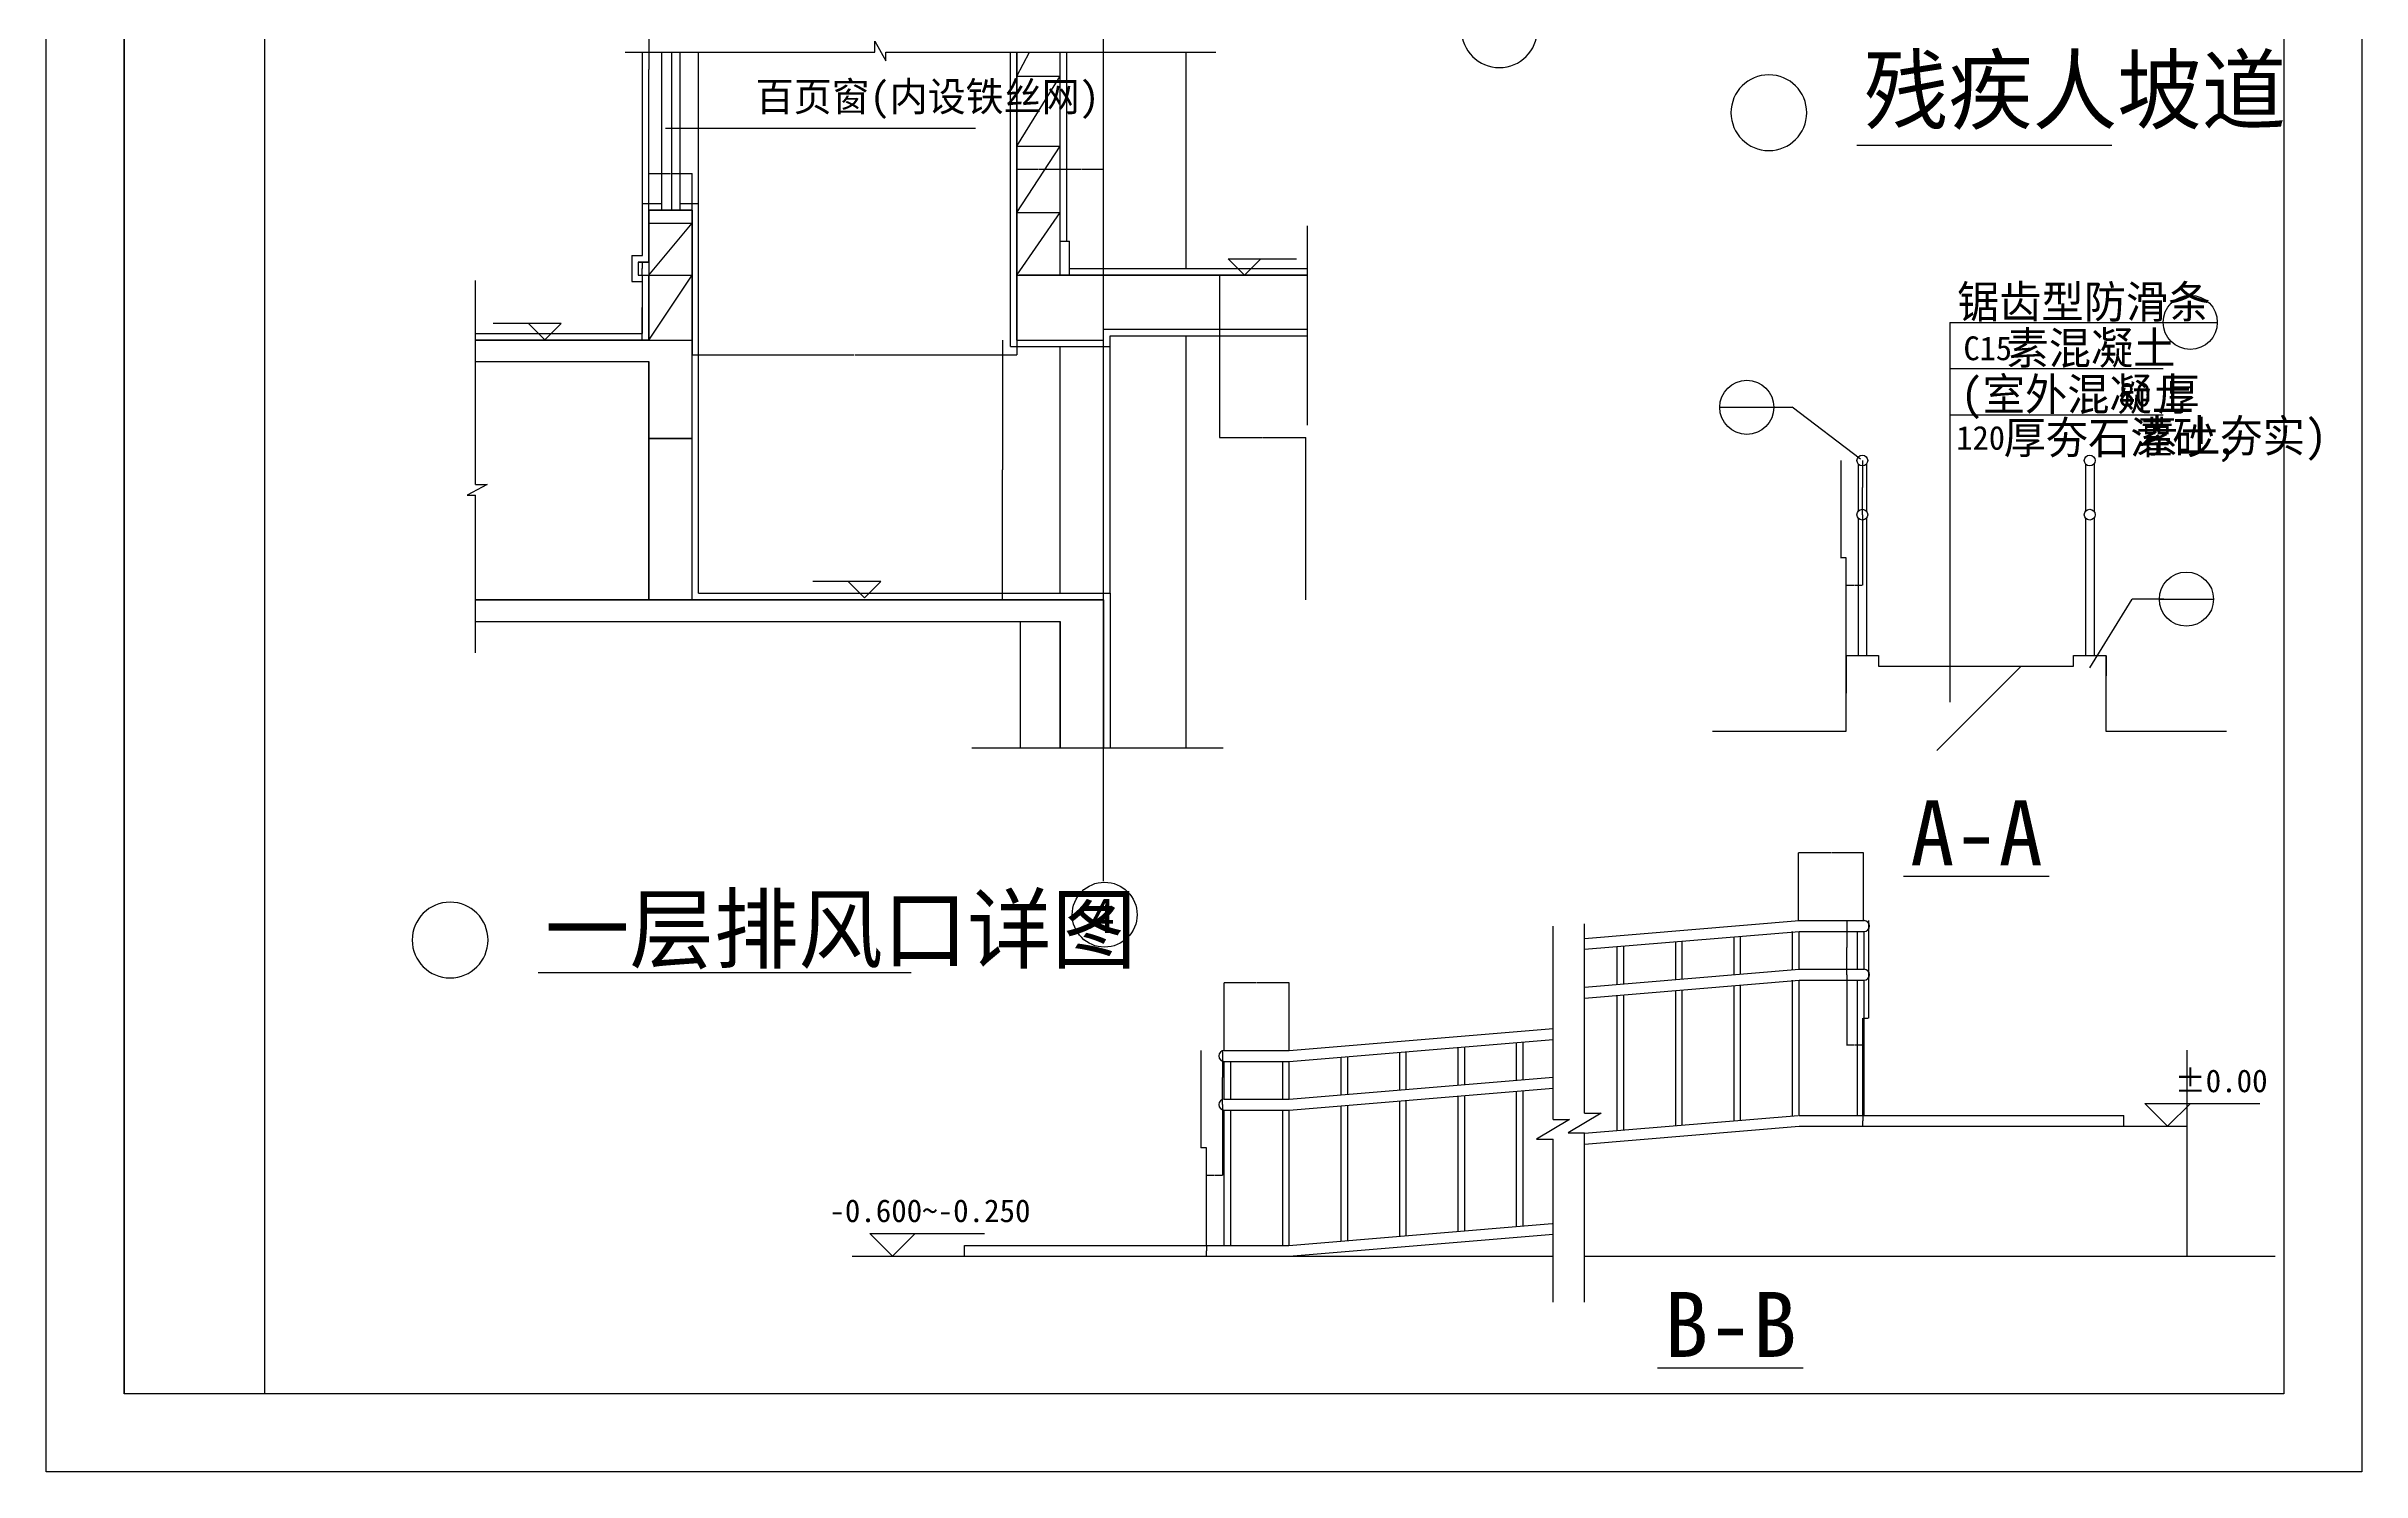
# Model space of a CAD drawing. Header units: metres. Extents: x 20760 to 31452, y 10444 to 25564.
# Drawn here: x 20760 to 31452, y 10444 to 17028 of the extents above; entities that cross this region are included whole.
import ezdxf

# ---------------------------------------------------------------- set-up
doc = ezdxf.new("R2010")
doc.units = ezdxf.units.M
for name, color, linetype in [('DIMENSION$', 3, 'Continuous'), ('PL', 5, 'Continuous'), ('PUB_DIM', 3, 'Continuous'), ('PUB_TEXT', 142, 'Continuous'), ('SYMBLE$', 7, 'Continuous'), ('TK', 143, 'Continuous'), ('XU1', 2, 'Continuous')]:
    doc.layers.add(name, color=color, linetype=linetype)
doc.dimstyles.get("Standard").update_dxf_attribs({"dimtxt": 2.5, "dimasz": 2.5, "dimexe": 1.25, "dimexo": 0.625, "dimtad": 1, "dimcen": 2.5, "dimazin": 3, "dimtfac": 1, "dimtmove": 0, "dimatfit": 3})

# ---------------------------------------------------------------- blocks, each defined once
blk = doc.blocks.new('_INDEX')
blk.add_line((-0.5, 0), (0.5, 0))
blk.add_circle((0, 0), 0.5)
blk = doc.blocks.new('*D11')
for p, q in [((23542.69, 17571.06), (23542.69, 16921.06)), ((23542.44, 16921.06), (23542.19, 16921.06)), ((23542.69, 16271.06), (23542.69, 16921.06)), ((23542.69, 16921.06), (23542.69, 16921.06)), ((23542.94, 16921.06), (23543.19, 16921.06))]:
    blk.add_line(p, q)
at = {"layer": 'Defpoints'}
for p in [(23542.69, 17571.06), (23542.69, 16921.06), (23542.69, 16271.06)]:
    blk.add_point(p, dxfattribs=at)
at = {"layer": 'DIMENSION$', "insert": (23542.69, 16922.185), "char_height": 1, "attachment_point": 5}
blk.add_mtext('2400', dxfattribs=at)
blk = doc.blocks.new('*D12')
for p, q in [((23542.69, 16271.06), (23542.69, 15971.06)), ((23542.44, 15971.06), (23542.19, 15971.06)), ((23542.69, 15671.06), (23542.69, 15971.06)), ((23542.69, 15971.06), (23542.69, 15971.06)), ((23542.94, 15971.06), (23543.19, 15971.06))]:
    blk.add_line(p, q)
at = {"layer": 'Defpoints'}
for p in [(23542.69, 16271.06), (23542.69, 15971.06), (23542.69, 15671.06)]:
    blk.add_point(p, dxfattribs=at)
at = {"layer": 'DIMENSION$', "insert": (23542.69, 15972.185), "char_height": 1, "attachment_point": 5}
blk.add_mtext('0', dxfattribs=at)
blk = doc.blocks.new('*D13')
for p, q in [((23512.27, 15971.06), (23512.27, 15821.06)), ((23512.02, 15821.06), (23511.77, 15821.06)), ((23512.27, 15671.06), (23512.27, 15821.06)), ((23512.27, 15821.06), (23512.27, 15821.06)), ((23512.52, 15821.06), (23512.77, 15821.06))]:
    blk.add_line(p, q)
at = {"layer": 'Defpoints'}
for p in [(23512.27, 15971.06), (23512.27, 15821.06), (23512.27, 15671.06)]:
    blk.add_point(p, dxfattribs=at)
at = {"layer": 'DIMENSION$', "insert": (23512.27, 15822.185), "char_height": 1, "attachment_point": 5}
blk.add_mtext('0', dxfattribs=at)
blk = doc.blocks.new('*D14')
for p, q in [((23512.02, 16001.06), (23511.77, 16001.06)), ((23512.27, 16031.06), (23512.27, 16001.06)), ((23512.27, 15971.06), (23512.27, 16001.06)), ((23512.27, 16001.06), (23512.27, 16001.06)), ((23512.52, 16001.06), (23512.77, 16001.06))]:
    blk.add_line(p, q)
at = {"layer": 'Defpoints'}
for p in [(23512.27, 16031.06), (23512.27, 16001.06), (23512.27, 15971.06)]:
    blk.add_point(p, dxfattribs=at)
at = {"layer": 'DIMENSION$', "insert": (23512.27, 16002.185), "char_height": 1, "attachment_point": 5}
blk.add_mtext('0', dxfattribs=at)
blk = doc.blocks.new('*D15')
for p, q in [((25175.58, 15671.06), (25175.58, 15071.06)), ((25175.33, 15071.06), (25175.08, 15071.06)), ((25175.58, 14471.06), (25175.58, 15071.06)), ((25175.58, 15071.06), (25175.58, 15071.06)), ((25175.83, 15071.06), (25176.08, 15071.06))]:
    blk.add_line(p, q)
at = {"layer": 'Defpoints'}
for p in [(25175.58, 15671.06), (25175.58, 15071.06), (25175.58, 14471.06)]:
    blk.add_point(p, dxfattribs=at)
at = {"layer": 'DIMENSION$', "insert": (25175.58, 15072.185), "char_height": 1, "attachment_point": 5}
blk.add_mtext('0', dxfattribs=at)
blk = doc.blocks.new('*D16')
for p, q in [((26177.08, 15971.06), (26177.08, 15221.06)), ((26177.33, 15221.06), (26375.58, 15221.06)), ((26378.58, 15221.06), (26576.83, 15221.06)), ((26577.08, 14471.06), (26577.08, 15221.06))]:
    blk.add_line(p, q)
at = {"layer": 'Defpoints'}
for p in [(26177.08, 15971.06), (26177.08, 15221.06), (26577.08, 14471.06)]:
    blk.add_point(p, dxfattribs=at)
at = {"layer": 'DIMENSION$', "insert": (26377.08, 15221.06), "char_height": 1, "attachment_point": 5}
blk.add_mtext('400', dxfattribs=at)
blk = doc.blocks.new('*D17')
for p, q in [((23742.69, 16271.06), (23742.69, 15602.91)), ((25242.69, 15671.06), (25242.69, 15602.91)), ((23742.94, 15602.91), (24490.69, 15602.91)), ((24494.69, 15602.91), (25242.44, 15602.91))]:
    blk.add_line(p, q)
at = {"layer": 'Defpoints'}
for p in [(23742.69, 16271.06), (25242.69, 15671.06), (23742.69, 15602.91)]:
    blk.add_point(p, dxfattribs=at)
at = {"layer": 'DIMENSION$', "insert": (24492.69, 15602.91), "char_height": 1, "attachment_point": 5}
blk.add_mtext('1500', dxfattribs=at)
blk = doc.blocks.new('*D18')
for p, q in [((23542.69, 16271.06), (23542.69, 16439.58)), ((23542.94, 16439.58), (23641.19, 16439.58)), ((23644.19, 16439.58), (23742.44, 16439.58)), ((23742.69, 16271.06), (23742.69, 16439.58))]:
    blk.add_line(p, q)
at = {"layer": 'Defpoints'}
for p in [(23542.69, 16439.58), (23542.69, 16271.06), (23742.69, 16271.06)]:
    blk.add_point(p, dxfattribs=at)
at = {"layer": 'DIMENSION$', "insert": (23642.69, 16439.58), "char_height": 1, "attachment_point": 5}
blk.add_mtext('200', dxfattribs=at)
blk = doc.blocks.new('*D19')
for p, q in [((25242.69, 16282.86), (25242.69, 16459.52)), ((25242.94, 16459.52), (25341.19, 16459.52)), ((25344.19, 16459.52), (25442.44, 16459.52)), ((25442.69, 16282.86), (25442.69, 16459.52))]:
    blk.add_line(p, q)
at = {"layer": 'Defpoints'}
for p in [(25242.69, 16459.52), (25242.69, 16282.86), (25442.69, 16282.86)]:
    blk.add_point(p, dxfattribs=at)
at = {"layer": 'DIMENSION$', "insert": (25342.69, 16459.52), "char_height": 1, "attachment_point": 5}
blk.add_mtext('200', dxfattribs=at)
blk = doc.blocks.new('*D20')
for p, q in [((25442.69, 16282.86), (25442.69, 16459.52)), ((25442.94, 16459.52), (25541.19, 16459.52)), ((25544.19, 16459.52), (25642.44, 16459.52)), ((25642.69, 16312.86), (25642.69, 16459.52))]:
    blk.add_line(p, q)
at = {"layer": 'Defpoints'}
for p in [(25442.69, 16459.52), (25442.69, 16282.86), (25642.69, 16312.86)]:
    blk.add_point(p, dxfattribs=at)
at = {"layer": 'DIMENSION$', "insert": (25542.69, 16459.52), "char_height": 1, "attachment_point": 5}
blk.add_mtext('200', dxfattribs=at)
blk = doc.blocks.new('*D28')
for p, q in [((29071.31, 14214.35), (29071.31, 14039.35)), ((29071.06, 14039.35), (29070.81, 14039.35)), ((29071.31, 13864.35), (29071.31, 14039.35)), ((29071.31, 14039.35), (29071.31, 14039.35)), ((29071.56, 14039.35), (29071.81, 14039.35))]:
    blk.add_line(p, q)
at = {"layer": 'Defpoints'}
for p in [(29071.31, 14214.35), (29071.31, 14039.35), (29071.31, 13864.35)]:
    blk.add_point(p, dxfattribs=at)
at = {"layer": 'DIMENSION$', "insert": (29071.31, 14040.475), "char_height": 1, "attachment_point": 5}
blk.add_mtext('0', dxfattribs=at)
blk = doc.blocks.new('*D29')
for p, q in [((29146.31, 14864.35), (29146.31, 14539.35)), ((29071.31, 14214.35), (29071.31, 14539.35)), ((29071.56, 14539.35), (29107.81, 14539.35)), ((29109.81, 14539.35), (29146.06, 14539.35))]:
    blk.add_line(p, q)
at = {"layer": 'Defpoints'}
for p in [(29146.31, 14864.35), (29071.31, 14539.35), (29071.31, 14214.35)]:
    blk.add_point(p, dxfattribs=at)
at = {"layer": 'DIMENSION$', "insert": (29108.81, 14539.35), "char_height": 1, "attachment_point": 5}
blk.add_mtext('75', dxfattribs=at)
blk = doc.blocks.new('*D30')
for p, q in [((29146.31, 15114.44), (29146.31, 14989.4)), ((29146.06, 14989.4), (29145.81, 14989.4)), ((29146.31, 14864.35), (29146.31, 14989.4)), ((29146.31, 14989.4), (29146.31, 14989.4)), ((29146.56, 14989.4), (29146.81, 14989.4))]:
    blk.add_line(p, q)
at = {"layer": 'Defpoints'}
for p in [(29146.31, 15114.44), (29146.31, 14989.4), (29146.31, 14864.35)]:
    blk.add_point(p, dxfattribs=at)
at = {"layer": 'DIMENSION$', "insert": (29146.31, 14990.525), "char_height": 1, "attachment_point": 5}
blk.add_mtext('0', dxfattribs=at)
blk = doc.blocks.new('*D31')
for p, q in [((30271.84, 14120.51), (30271.59, 14120.51)), ((30272.09, 14214.35), (30272.09, 14120.51)), ((30272.09, 14164.35), (30272.09, 14120.51)), ((30272.09, 14120.51), (30272.09, 14120.51)), ((30272.34, 14120.51), (30272.59, 14120.51))]:
    blk.add_line(p, q)
at = {"layer": 'Defpoints'}
for p in [(30272.09, 14214.35), (30272.09, 14164.35), (30272.09, 14120.51)]:
    blk.add_point(p, dxfattribs=at)
at = {"layer": 'DIMENSION$', "insert": (30272.09, 14121.635), "char_height": 1, "attachment_point": 5}
blk.add_mtext('0', dxfattribs=at)
blk = doc.blocks.new('*D32')
for p, q in [((29046.31, 15114.44), (29046.31, 14664.4)), ((29057.81, 14664.4), (29046.06, 14664.4)), ((29071.56, 14664.4), (29059.81, 14664.4)), ((29071.31, 14214.35), (29071.31, 14664.4))]:
    blk.add_line(p, q)
at = {"layer": 'Defpoints'}
for p in [(29046.31, 15114.44), (29071.31, 14664.4), (29071.31, 14214.35)]:
    blk.add_point(p, dxfattribs=at)
at = {"layer": 'DIMENSION$', "insert": (29058.81, 14664.4), "char_height": 1, "attachment_point": 5}
blk.add_mtext('25', dxfattribs=at)
blk = doc.blocks.new('*D45')
for p, q in [((26092.33, 12389.57), (26092.33, 11939.53)), ((26103.83, 11939.53), (26092.08, 11939.53)), ((26117.58, 11939.53), (26105.83, 11939.53)), ((26117.33, 11489.49), (26117.33, 11939.53))]:
    blk.add_line(p, q)
at = {"layer": 'Defpoints'}
for p in [(26092.33, 12389.57), (26117.33, 11939.53), (26117.33, 11489.49)]:
    blk.add_point(p, dxfattribs=at)
at = {"layer": 'DIMENSION$', "insert": (26104.83, 11939.53), "char_height": 1, "attachment_point": 5}
blk.add_mtext('25', dxfattribs=at)
blk = doc.blocks.new('*D46')
for p, q in [((26192.33, 12389.57), (26192.33, 12264.53)), ((26192.08, 12264.53), (26191.83, 12264.53)), ((26192.33, 12139.49), (26192.33, 12264.53)), ((26192.33, 12264.53), (26192.33, 12264.53)), ((26192.58, 12264.53), (26192.83, 12264.53))]:
    blk.add_line(p, q)
at = {"layer": 'Defpoints'}
for p in [(26192.33, 12389.57), (26192.33, 12264.53), (26192.33, 12139.49)]:
    blk.add_point(p, dxfattribs=at)
at = {"layer": 'DIMENSION$', "insert": (26192.33, 12265.655), "char_height": 1, "attachment_point": 5}
blk.add_mtext('0', dxfattribs=at)
blk = doc.blocks.new('*D47')
for p, q in [((26192.33, 12139.49), (26192.33, 11814.49)), ((26117.33, 11489.49), (26117.33, 11814.49)), ((26117.58, 11814.49), (26153.83, 11814.49)), ((26155.83, 11814.49), (26192.08, 11814.49))]:
    blk.add_line(p, q)
at = {"layer": 'Defpoints'}
for p in [(26192.33, 12139.49), (26117.33, 11814.49), (26117.33, 11489.49)]:
    blk.add_point(p, dxfattribs=at)
at = {"layer": 'DIMENSION$', "insert": (26154.83, 11814.49), "char_height": 1, "attachment_point": 5}
blk.add_mtext('75', dxfattribs=at)
blk = doc.blocks.new('*D48')
for p, q in [((26116.86, 11464.49), (26116.61, 11464.49)), ((26117.11, 11489.49), (26117.11, 11464.49)), ((26117.11, 11439.49), (26117.11, 11464.49)), ((26117.11, 11464.49), (26117.11, 11464.49)), ((26117.36, 11464.49), (26117.61, 11464.49))]:
    blk.add_line(p, q)
at = {"layer": 'Defpoints'}
for p in [(26117.11, 11489.49), (26117.11, 11464.49), (26117.11, 11439.49)]:
    blk.add_point(p, dxfattribs=at)
at = {"layer": 'DIMENSION$', "insert": (26117.11, 11465.615), "char_height": 1, "attachment_point": 5}
blk.add_mtext('0', dxfattribs=at)
blk = doc.blocks.new('*D49')
for p, q in [((26348.53, 12702.83), (26199.78, 12702.83)), ((26200.03, 12389.49), (26200.03, 12702.83)), ((26500.28, 12702.83), (26351.53, 12702.83)), ((26500.03, 12389.49), (26500.03, 12702.83))]:
    blk.add_line(p, q)
at = {"layer": 'Defpoints'}
for p in [(26500.03, 12702.83), (26200.03, 12389.49), (26500.03, 12389.49)]:
    blk.add_point(p, dxfattribs=at)
at = {"layer": 'DIMENSION$', "insert": (26350.03, 12702.83), "char_height": 1, "attachment_point": 5}
blk.add_mtext('300', dxfattribs=at)
blk = doc.blocks.new('*D50')
for p, q in [((29074.15, 12739.49), (29074.15, 12414.49)), ((29110.65, 12414.49), (29073.9, 12414.49)), ((29149.4, 12414.49), (29112.65, 12414.49)), ((29149.15, 12089.49), (29149.15, 12414.49))]:
    blk.add_line(p, q)
at = {"layer": 'Defpoints'}
for p in [(29074.15, 12739.49), (29149.15, 12414.49), (29149.15, 12089.49)]:
    blk.add_point(p, dxfattribs=at)
at = {"layer": 'DIMENSION$', "insert": (29111.65, 12414.49), "char_height": 1, "attachment_point": 5}
blk.add_mtext('75', dxfattribs=at)
blk = doc.blocks.new('*D51')
for p, q in [((29174.15, 12989.57), (29174.15, 12539.53)), ((29149.15, 12089.49), (29149.15, 12539.53)), ((29149.4, 12539.53), (29160.65, 12539.53)), ((29162.65, 12539.53), (29173.9, 12539.53))]:
    blk.add_line(p, q)
at = {"layer": 'Defpoints'}
for p in [(29174.15, 12989.57), (29149.15, 12539.53), (29149.15, 12089.49)]:
    blk.add_point(p, dxfattribs=at)
at = {"layer": 'DIMENSION$', "insert": (29161.65, 12539.53), "char_height": 1, "attachment_point": 5}
blk.add_mtext('25', dxfattribs=at)
blk = doc.blocks.new('*D52')
for p, q in [((29074.15, 12989.57), (29074.15, 12864.53)), ((29073.9, 12864.53), (29073.65, 12864.53)), ((29074.15, 12739.49), (29074.15, 12864.53)), ((29074.15, 12864.53), (29074.15, 12864.53)), ((29074.4, 12864.53), (29074.65, 12864.53))]:
    blk.add_line(p, q)
at = {"layer": 'Defpoints'}
for p in [(29074.15, 12989.57), (29074.15, 12864.53), (29074.15, 12739.49)]:
    blk.add_point(p, dxfattribs=at)
at = {"layer": 'DIMENSION$', "insert": (29074.15, 12865.655), "char_height": 1, "attachment_point": 5}
blk.add_mtext('0', dxfattribs=at)
blk = doc.blocks.new('*D53')
for p, q in [((29149.37, 12089.49), (29149.37, 12064.49)), ((29149.12, 12064.49), (29148.87, 12064.49)), ((29149.37, 12039.49), (29149.37, 12064.49)), ((29149.37, 12064.49), (29149.37, 12064.49)), ((29149.62, 12064.49), (29149.87, 12064.49))]:
    blk.add_line(p, q)
at = {"layer": 'Defpoints'}
for p in [(29149.37, 12089.49), (29149.37, 12064.49), (29149.37, 12039.49)]:
    blk.add_point(p, dxfattribs=at)
at = {"layer": 'DIMENSION$', "insert": (29149.37, 12065.615), "char_height": 1, "attachment_point": 5}
blk.add_mtext('0', dxfattribs=at)
blk = doc.blocks.new('*D54')
for p, q in [((29000.6, 13302.63), (28851.85, 13302.63)), ((28852.1, 12989.29), (28852.1, 13302.63)), ((29152.35, 13302.63), (29003.6, 13302.63)), ((29152.1, 12989.29), (29152.1, 13302.63))]:
    blk.add_line(p, q)
at = {"layer": 'Defpoints'}
for p in [(29152.1, 13302.63), (28852.1, 12989.29), (29152.1, 12989.29)]:
    blk.add_point(p, dxfattribs=at)
at = {"layer": 'DIMENSION$', "insert": (29002.1, 13302.63), "char_height": 1, "attachment_point": 5}
blk.add_mtext('300', dxfattribs=at)

msp = doc.modelspace()

# ---------------------------------------------------------------- hatches: boundary and pattern name
h = msp.add_hatch()
h.set_pattern_fill('AN33C', scale=500)
h.set_pattern_definition([(45, (0, 0), (-1122.53, 1122.53), [])])
h.paths.add_polyline_path([(29221.31, 14164.35), (29221.31, 14214.35), (29071.31, 14214.35), (29071.31, 13864.35), (28455, 13864.35), (28455, 13775.25), (30828.33, 13775.25), (30828.33, 13864.35), (30271.31, 13864.35), (30271.31, 14214.35), (30121.31, 14214.35), (30121.31, 14164.35)])

# ---------------------------------------------------------------- linework, layer by layer
for p, q in [((23434.06, 17000.25), (24586.74, 17000.25)), ((23512.69, 16061.06), (23512.69, 17000.25)), ((23603.08, 16271.06), (23603.08, 17000.25)), ((23648.3, 16271.06), (23648.3, 17000.25)), ((23687.88, 16271.06), (23687.88, 17000.25)), ((23772.69, 14501.06), (23772.69, 17000.25)), ((24636.52, 17000.25), (26160.94, 17000.25)), ((25212.69, 15641.06), (25212.69, 17000.25)), ((25242.69, 15671.06), (25242.69, 17000.25)), ((25242.69, 16888.96), (25300.89, 17000.25)), ((25442.69, 15971.06), (25442.69, 17000.25)), ((25472.69, 16127.35), (25472.69, 17000.25)), ((26024.37, 16001.06), (26024.37, 17000.25)), ((25242.69, 16888.96), (25442.69, 16888.96)), ((25242.69, 16565.99), (25442.69, 16888.96)), ((23619.11, 16648.95), (25051.22, 16648.95)), ((25242.69, 16565.99), (25442.69, 16565.99)), ((25242.69, 16260.03), (25442.69, 16565.99)), ((23512.69, 16301.06), (23603.08, 16301.06)), ((23542.69, 16031.06), (23542.69, 16271.06)), ((23542.69, 16271.06), (23742.69, 16271.06)), ((23687.88, 16301.06), (23772.69, 16301.06)), ((23742.69, 14471.06), (23742.69, 16271.06)), ((25242.69, 16260.03), (25442.69, 16260.03)), ((25242.69, 15971.06), (25442.69, 16260.03)), ((23542.69, 16210.85), (23742.69, 16210.85)), ((23542.69, 15971.06), (23742.69, 16210.85)), ((26582.84, 16198.1), (26582.84, 15277.67)), ((23463.48, 16061.06), (23512.69, 16061.06)), ((23463.48, 16061.06), (23463.48, 15941.06)), ((25442.69, 16127.35), (25485.12, 16127.35)), ((25485.12, 15971.06), (25485.12, 16127.35)), ((22742.69, 15004.24), (22742.69, 15945.47)), ((23463.48, 15941.06), (23512.69, 15941.06)), ((23493.48, 16031.06), (23542.69, 16031.06)), ((23493.48, 16031.06), (23493.48, 15971.06)), ((23493.48, 15971.06), (23742.69, 15971.06)), ((23512.69, 15701.06), (23512.69, 15941.06)), ((23542.69, 15671.06), (23542.69, 15971.06)), ((23542.69, 15671.06), (23742.69, 15971.06)), ((25242.69, 15971.06), (26582.84, 15971.06)), ((25485.12, 16001.06), (26582.84, 16001.06)), ((25642.69, 15721.06), (26582.84, 15721.06)), ((25642.69, 15671.06), (25642.69, 15721.06)), ((29550.6, 15752.63), (30535.54, 15752.63)), ((29550.6, 15752.63), (29550.6, 13999)), ((22742.69, 15701.06), (23512.69, 15701.06)), ((22742.69, 15671.06), (23742.69, 15671.06)), ((25212.69, 15641.06), (25672.69, 15641.06)), ((25242.69, 15671.06), (25642.69, 15671.06)), ((25442.69, 14501.06), (25442.69, 15641.06)), ((25672.69, 14501.06), (25672.69, 15691.06)), ((25672.69, 15691.06), (26582.84, 15691.06)), ((26024.37, 13786.78), (26024.37, 15691.06)), ((22742.69, 15571.06), (23542.69, 15571.06)), ((23542.69, 14471.06), (23542.69, 15571.06)), ((29550.6, 15539.13), (30535.54, 15539.13)), ((29550.6, 15325.63), (30535.54, 15325.63)), ((23542.69, 15215.99), (23742.69, 15215.99)), ((29126.31, 15099.44), (29126.31, 14879.35)), ((29166.31, 15099.44), (29166.31, 14879.35)), ((30176.31, 15099.44), (30176.31, 14879.35)), ((30216.31, 15099.44), (30216.31, 14879.35)), ((22742.69, 14226.26), (22742.69, 14954.47)), ((29126.31, 14849.35), (29126.31, 14214.35)), ((29166.31, 14849.35), (29166.31, 14214.35)), ((30176.31, 14849.35), (30176.31, 14214.35)), ((30216.31, 14849.35), (30216.31, 14214.35)), ((22742.69, 14471.06), (25642.69, 14471.06)), ((23772.69, 14501.06), (25672.69, 14501.06)), ((25642.69, 14471.06), (25642.69, 13786.78)), ((25672.69, 14501.06), (25672.69, 13786.78)), ((22742.69, 14371.06), (25442.69, 14371.06)), ((25259.36, 13786.78), (25259.36, 14371.06)), ((25442.69, 13786.78), (25442.69, 14371.06)), ((25034.57, 13786.78), (26195.39, 13786.78)), ((27718.67, 12070.49), (27718.67, 12963.18)), ((27863.95, 12906.95), (28854.42, 12989.49)), ((27863.95, 12100.74), (27863.95, 12973.97)), ((27863.95, 12856.95), (28854.42, 12939.49)), ((28824.42, 12764.49), (28824.42, 12939.49)), ((28854.42, 12989.49), (29154.42, 12989.49)), ((28854.42, 12764.49), (28854.42, 12939.49)), ((28854.42, 12939.49), (29154.42, 12939.49)), ((29124.42, 12764.49), (29124.42, 12939.49)), ((29154.42, 12764.49), (29154.42, 12939.49)), ((28014.42, 12694.49), (28014.42, 12869.49)), ((28044.42, 12696.99), (28044.42, 12871.99)), ((28284.42, 12716.99), (28284.42, 12891.99)), ((28314.42, 12719.49), (28314.42, 12894.49)), ((28554.42, 12739.49), (28554.42, 12914.49)), ((28584.42, 12741.99), (28584.42, 12916.99)), ((27863.95, 12681.95), (28854.42, 12764.49)), ((28854.42, 12764.49), (29154.42, 12764.49)), ((27863.95, 12631.95), (28854.42, 12714.49)), ((28014.42, 12019.49), (28014.42, 12644.49)), ((28044.42, 12021.99), (28044.42, 12646.99)), ((28284.42, 12041.99), (28284.42, 12666.99)), ((28314.42, 12044.49), (28314.42, 12669.49)), ((28554.42, 12064.49), (28554.42, 12689.49)), ((28584.42, 12066.99), (28584.42, 12691.99)), ((28824.42, 12086.99), (28824.42, 12714.49)), ((28854.42, 12089.49), (28854.42, 12714.49)), ((28854.42, 12714.49), (29154.42, 12714.49)), ((29124.42, 12089.49), (29124.42, 12714.49)), ((29154.42, 12089.49), (29154.42, 12714.49)), ((26500.03, 12389.49), (27718.67, 12491.04)), ((26500.03, 12339.49), (27718.67, 12441.04)), ((27280.03, 12229.49), (27280.03, 12404.49)), ((27310.03, 12231.99), (27310.03, 12406.99)), ((27550.03, 12251.99), (27550.03, 12426.99)), ((27580.03, 12254.49), (27580.03, 12429.49)), ((26200.03, 12389.49), (26500.03, 12389.49)), ((26200.03, 12339.49), (26500.03, 12339.49)), ((26200.03, 12164.49), (26200.03, 12339.49)), ((26230.03, 12164.49), (26230.03, 12339.49)), ((26470.03, 12164.49), (26470.03, 12339.49)), ((26500.03, 12164.49), (26500.03, 12339.49)), ((26740.03, 12184.49), (26740.03, 12359.49)), ((26770.03, 12186.99), (26770.03, 12361.99)), ((27010.03, 12206.99), (27010.03, 12381.99)), ((27040.03, 12209.49), (27040.03, 12384.49)), ((30646.77, 11439.49), (30646.77, 12390.87)), ((26500.03, 12164.49), (27718.67, 12266.04)), ((26500.03, 12114.49), (27718.67, 12216.04)), ((27550.03, 11576.99), (27550.03, 12201.99)), ((27580.03, 11579.49), (27580.03, 12204.49)), ((26200.03, 12164.49), (26500.03, 12164.49)), ((26200.03, 12114.49), (26500.03, 12114.49)), ((26200.03, 11489.49), (26200.03, 12114.49)), ((26230.03, 11489.49), (26230.03, 12114.49)), ((26470.03, 11489.49), (26470.03, 12114.49)), ((26500.03, 11489.49), (26500.03, 12114.49)), ((26740.03, 11509.49), (26740.03, 12134.49)), ((26770.03, 11511.99), (26770.03, 12136.99)), ((27010.03, 11531.99), (27010.03, 12156.99)), ((27040.03, 11534.49), (27040.03, 12159.49)), ((27280.03, 11554.49), (27280.03, 12179.49)), ((27310.03, 11556.99), (27310.03, 12181.99)), ((27939.63, 12100.74), (27787.32, 12009.96)), ((27863.95, 12100.74), (27939.63, 12100.74)), ((27863.95, 12007.12), (28850.27, 12089.32)), ((28854.42, 12089.49), (30354.42, 12089.49)), ((30354.42, 12039.49), (30354.42, 12089.49)), ((27794.34, 12070.49), (27642.03, 11979.7)), ((27642.03, 11979.7), (27718.67, 11979.7)), ((27718.67, 12070.49), (27794.34, 12070.49)), ((27718.67, 11227.51), (27718.67, 11979.7)), ((27787.32, 12009.96), (27863.95, 12009.96)), ((27863.95, 11956.95), (28854.42, 12039.49)), ((27863.95, 11227.51), (27863.95, 12009.96)), ((28854.42, 12039.49), (30646.77, 12039.49)), ((26497.95, 11489.49), (27714.51, 11590.87)), ((25000.03, 11489.49), (26497.95, 11489.49)), ((25000.03, 11439.49), (25000.03, 11489.49)), ((26500.03, 11439.49), (27718.67, 11541.04)), ((24481.43, 11439.49), (27718.67, 11439.49)), ((26500.03, 11439.49), (27718.67, 11439.49)), ((27863.95, 11439.49), (31053.35, 11439.49)), ((27863.95, 11439.49), (30520.03, 11439.49))]:
    msp.add_line(p, q)
for points in [[(27295.36, 17104.06, 1), (27645.36, 17104.06, 1)], [(28539.69, 16720.85, 1), (28889.69, 16720.85, 1)], [(22449.94, 12899.62, 1), (22799.94, 12899.62, 1)]]:
    msp.add_lwpolyline(points, format="xyb", close=True)
for points in [[(26368.46, 16045.22), (26293.46, 15970.22), (26218.46, 16045.22), (26532.78, 16045.22)], [(22987.36, 15747.14), (23062.36, 15672.14), (23137.36, 15747.14), (22823.03, 15747.14)], [(24463.58, 14555.72), (24538.58, 14480.72), (24613.58, 14555.72), (24299.26, 14555.72)], [(28455, 13864.35), (29071.31, 13864.35), (29071.31, 14214.35), (29221.31, 14214.35), (29221.31, 14164.35), (30121.31, 14164.35), (30121.31, 14214.35), (30271.31, 14214.35), (30271.31, 13864.35), (30828.33, 13864.35)]]:
    msp.add_lwpolyline(points)
for centre, radius in [((29146.31, 15114.44), 25), ((30196.31, 15114.44), 25), ((29146.31, 14864.35), 25), ((30196.31, 14864.35), 25), ((25647.47, 13016.9), 150)]:
    msp.add_circle(centre, radius)
for centre, start, end in [((29154.42, 12964.49), 270, 90), ((29154.42, 12739.49), 270, 90), ((26200.03, 12364.49), 90, 270), ((26200.03, 12139.49), 90, 270)]:
    msp.add_arc(centre, 25, start, end)
at = {"layer": 'DIMENSION$'}
for p, q in [((24586.74, 17000.25), (24586.74, 17051.63)), ((24586.74, 17051.63), (24636.52, 16960.43)), ((24636.52, 16960.43), (24636.52, 17000.25)), ((22795.46, 15004.24), (22704.27, 14954.47)), ((22742.69, 15004.24), (22795.46, 15004.24)), ((22704.27, 14954.47), (22742.69, 14954.47))]:
    msp.add_line(p, q, dxfattribs=at)
for points in [[(29121.61, 16571.09), (30298.35, 16571.09)], [(29335.78, 13194.01), (30009.37, 13194.01)], [(23031.87, 12749.85), (24754.7, 12749.85)], [(28199.82, 10923.88), (28873.42, 10923.88)]]:
    msp.add_lwpolyline(points, dxfattribs=at)
at = {"layer": 'PL'}
for points in [[(25242.69, 17000.25), (25242.69, 15671.06), (25642.69, 15671.06), (25642.69, 15721.06), (26582.84, 15721.06)], [(25442.69, 15971.06), (25442.69, 17000.25)], [(23542.69, 16210.85), (23542.69, 16031.06), (23493.48, 16031.06), (23493.48, 15971.06), (23542.69, 15971.06), (23542.69, 15671.06), (23742.69, 15671.06), (23742.69, 16210.85)], [(26582.84, 15971.06), (25253.49, 15971.06)], [(23542.69, 15671.06), (22742.69, 15669.97)], [(23742.69, 14471.06), (23742.69, 15671.06)], [(22742.69, 15571.06), (23542.69, 15571.06), (23542.69, 14471.06), (22742.69, 14471.06)], [(23742.69, 15215.99), (23542.69, 15215.99)], [(25642.69, 13786.78), (25642.69, 14471.06), (23542.69, 14471.06)], [(22742.69, 14371.06), (25442.69, 14371.06), (25442.69, 13786.78)]]:
    msp.add_lwpolyline(points, dxfattribs=at)
msp.add_lwpolyline([(23542.69, 16271.06), (23542.69, 16210.85), (23742.69, 16210.85), (23742.69, 16271.06)], close=True, dxfattribs=at)
at = {"layer": 'PUB_DIM'}
for p, q in [((28656.99, 15360.17), (28822.91, 15360.17)), ((29138.23, 15120.71), (28822.91, 15360.17)), ((30196.25, 14156.25), (30392.96, 14474.16)), ((30539, 14474.16), (30392.96, 14474.16)), ((30556.1, 12039.49), (30451.1, 12144.49)), ((30451.1, 12144.49), (30661.1, 12144.49)), ((30661.1, 12144.49), (30556.1, 12039.49)), ((30556.1, 12144.49), (30982.1, 12144.49)), ((24562.39, 11544.49), (24772.39, 11544.49)), ((24667.39, 11439.49), (24562.39, 11544.49)), ((24667.39, 11544.49), (25093.39, 11544.49)), ((24772.39, 11544.49), (24667.39, 11439.49))]:
    msp.add_line(p, q, dxfattribs=at)
at = {"layer": 'TK'}
for p, q in [((21120.25, 24664.2), (21120.25, 10804.2)), ((21768.25, 24664.2), (21768.25, 10804.2))]:
    msp.add_line(p, q, dxfattribs=at)
for points in [[(20760.25, 25564.2), (31452.25, 25564.2), (31452.25, 10444.2), (20760.25, 10444.2)], [(21120.25, 24664.2), (31092.25, 24664.2), (31092.25, 10804.2), (21120.25, 10804.2)]]:
    msp.add_lwpolyline(points, close=True, dxfattribs=at)
for points in [[(31092.25, 24664.2), (31092.25, 10804.2), (21120.25, 10804.2), (21120.25, 24664.2), (31092.25, 24664.2)], [(21768.25, 24664.2), (21768.25, 10804.2)]]:
    msp.add_lwpolyline(points, dxfattribs=at)
at = {"layer": 'XU1'}
msp.add_line((25642.69, 13171.67), (25642.69, 18471.06), dxfattribs=at)

# ---------------------------------------------------------------- block references
at = {"layer": 'PUB_DIM', "xscale": 250, "yscale": 250, "zscale": 250}
for p in [(30660.54, 15752.63), (28612.85, 15360.17), (30642.96, 14474.16)]:
    msp.add_blockref('_INDEX', p, dxfattribs=at)

# ---------------------------------------------------------------- texts
at = {"layer": 'PUB_DIM'}
for s, p in [('%%P0.00', (30589.1, 12196.99)), ('-0.600~-0.250', (24376.39, 11596.99))]:
    msp.add_text(s, height=105, dxfattribs=at).set_placement(p)
at = {"layer": 'PUB_TEXT'}
for s, height, p in [('锯齿型防滑条', 150, (29583.58, 15772.5)), ('素混凝土', 150, (29812.01, 15559)), ('C15', 110, (29613.18, 15577.74)), ('(室外混凝土', 150, (29600.37, 15345.5)), ('厚', 150, (30509.11, 15345.5)), ('80', 110, (30330.53, 15364.24)), ('厚夯石灌砂,', 150, (29799.11, 15145.5)), ('素土夯实)', 150, (30410.09, 15152.95)), ('120', 110, (29580.53, 15164.24))]:
    msp.add_text(s, height=height, dxfattribs=at).set_placement(p)
at = {"layer": 'SYMBLE$'}
for s, height, p in [('残疾人坡道', 300, (29153.09, 16675.42)), ('百页窗(内设铁丝网)', 135, (24036.06, 16727.82)), ('A-A', 300, (29367.25, 13244.46)), ('一层排风口详图', 300, (23063.35, 12800.3)), ('4', 162, (25583.8, 12932.1)), ('B-B', 300, (28231.3, 10974.33))]:
    msp.add_text(s, height=height, dxfattribs=at).set_placement(p)

# ---------------------------------------------------------------- dimensions: what is measured, and where the dimension line sits
at = {"layer": 'DIMENSION$'}
dim = msp.add_linear_dim(base=(23542.69, 16921.06), p1=(23542.69, 17571.06), p2=(23542.69, 16271.06), text='2400', dimstyle='Standard', dxfattribs=at)
dim.commit()
dim.dimension.update_dxf_attribs({"geometry": '*D11', "text_midpoint": (23542.69, 16922.185)})
for base, p1, p2, picture, middle in [((23542.69, 16439.58), (23542.69, 16271.06), (23742.69, 16271.06), '*D18', (23642.69, 16439.58)), ((25242.69, 16459.52), (25242.69, 16282.86), (25442.69, 16282.86), '*D19', (25342.69, 16459.52)), ((25442.69, 16459.52), (25442.69, 16282.86), (25642.69, 16312.86), '*D20', (25542.69, 16459.52)), ((23542.69, 15971.06), (23542.69, 16271.06), (23542.69, 15671.06), '*D12', (23542.69, 15972.185)), ((23742.69, 15602.91), (23742.69, 16271.06), (25242.69, 15671.06), '*D17', (24492.69, 15602.91)), ((23512.27, 16001.06), (23512.27, 15971.06), (23512.27, 16031.06), '*D14', (23512.27, 16002.185)), ((23512.27, 15821.06), (23512.27, 15671.06), (23512.27, 15971.06), '*D13', (23512.27, 15822.185)), ((26177.08, 15221.06), (26177.08, 15971.06), (26577.08, 14471.06), '*D16', (26377.08, 15221.06)), ((25175.58, 15071.06), (25175.58, 15671.06), (25175.58, 14471.06), '*D15', (25175.58, 15072.185)), ((29071.31, 14664.4), (29071.31, 14214.35), (29046.31, 15114.44), '*D32', (29058.81, 14664.4)), ((29146.31, 14989.4), (29146.31, 14864.35), (29146.31, 15114.44), '*D30', (29146.31, 14990.525)), ((29071.31, 14539.35), (29071.31, 14214.35), (29146.31, 14864.35), '*D29', (29108.81, 14539.35)), ((29071.31, 14039.35), (29071.31, 13864.35), (29071.31, 14214.35), '*D28', (29071.31, 14040.475)), ((30272.09, 14120.51), (30272.09, 14164.35), (30272.09, 14214.35), '*D31', (30272.09, 14121.635)), ((29152.1, 13302.63), (29152.1, 12989.29), (28852.1, 12989.29), '*D54', (29002.1, 13302.63)), ((29074.15, 12864.53), (29074.15, 12739.49), (29074.15, 12989.57), '*D52', (29074.15, 12865.655)), ((29149.15, 12539.53), (29149.15, 12089.49), (29174.15, 12989.57), '*D51', (29161.65, 12539.53)), ((29149.15, 12414.49), (29149.15, 12089.49), (29074.15, 12739.49), '*D50', (29111.65, 12414.49)), ((26500.03, 12702.83), (26500.03, 12389.49), (26200.03, 12389.49), '*D49', (26350.03, 12702.83)), ((26117.33, 11939.53), (26117.33, 11489.49), (26092.33, 12389.57), '*D45', (26104.83, 11939.53)), ((26192.33, 12264.53), (26192.33, 12139.49), (26192.33, 12389.57), '*D46', (26192.33, 12265.655)), ((26117.33, 11814.49), (26117.33, 11489.49), (26192.33, 12139.49), '*D47', (26154.83, 11814.49)), ((29149.37, 12064.49), (29149.37, 12089.49), (29149.37, 12039.49), '*D53', (29149.37, 12065.615)), ((26117.11, 11464.49), (26117.11, 11489.49), (26117.11, 11439.49), '*D48', (26117.11, 11465.615))]:
    dim = msp.add_linear_dim(base=base, p1=p1, p2=p2, dimstyle='Standard', dxfattribs=at)
    dim.commit()
    dim.dimension.update_dxf_attribs({"geometry": picture, "text_midpoint": middle})

doc.saveas('drawing.dxf')
